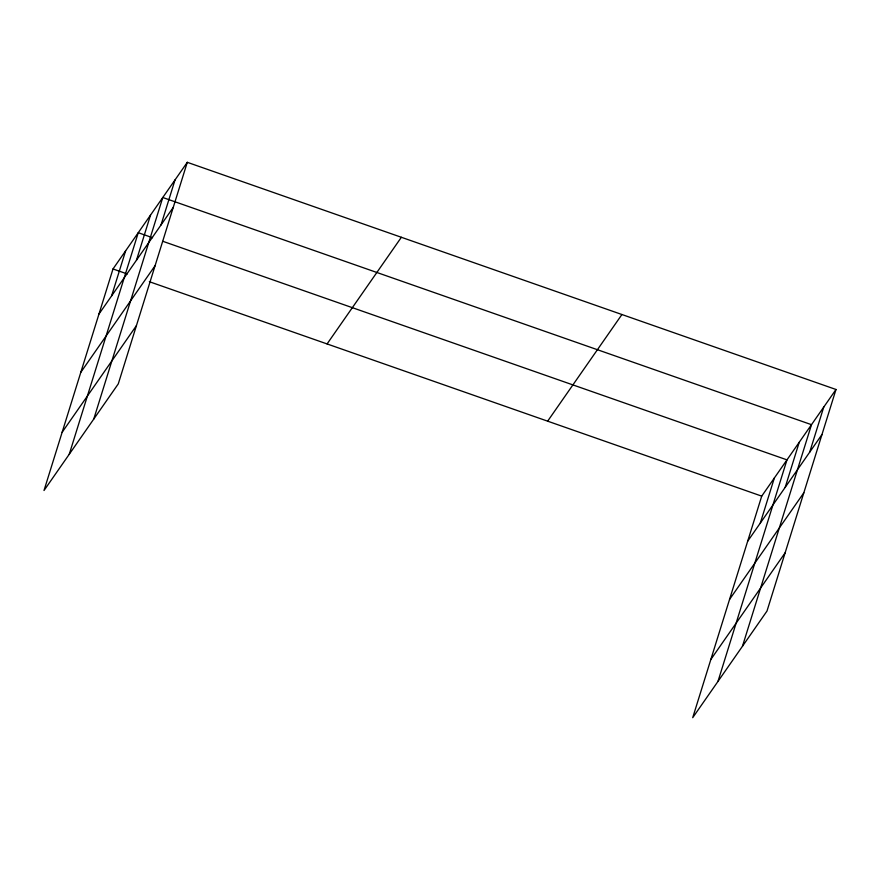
<?xml version="1.0" encoding="UTF-8"?>
<svg xmlns="http://www.w3.org/2000/svg" width="880" height="880" viewBox="0 0 880 880"><rect width="100%" height="100%" fill="white"/><g stroke="black" fill="none" stroke-linecap="round" stroke-linejoin="round"><path stroke-width="1.32" d="M187.286 162.316L113.003 268.961L44 490.512L118.283 383.867L187.286 162.316L836 389.488L766.997 611.039L692.714 717.684L761.717 496.133L836 389.488M111.595 295.911L125.631 250.833M69.256 454.256L138.259 232.705L152.537 237.699M136.477 260.183L150.524 215.105M93.764 419.067L162.778 197.505L811.492 424.677L742.478 646.228M160.996 224.994L175.032 179.916M760.309 523.083L774.345 478.005M717.97 681.428L786.973 459.866L162.91 241.329M785.191 487.355L799.227 442.277M809.699 452.166L823.746 407.077M98.967 314.039L173.25 207.394M80.828 372.284L155.111 265.639M62.139 432.278L136.422 325.633M327.085 343.926L401.368 237.281M547.646 421.168L621.929 314.523M747.681 541.211L821.953 434.566M729.542 599.445L803.825 492.8M710.853 659.45L785.136 552.805M113.003 268.961L127.281 273.955M149.336 281.688L761.717 496.133"/></g></svg>
